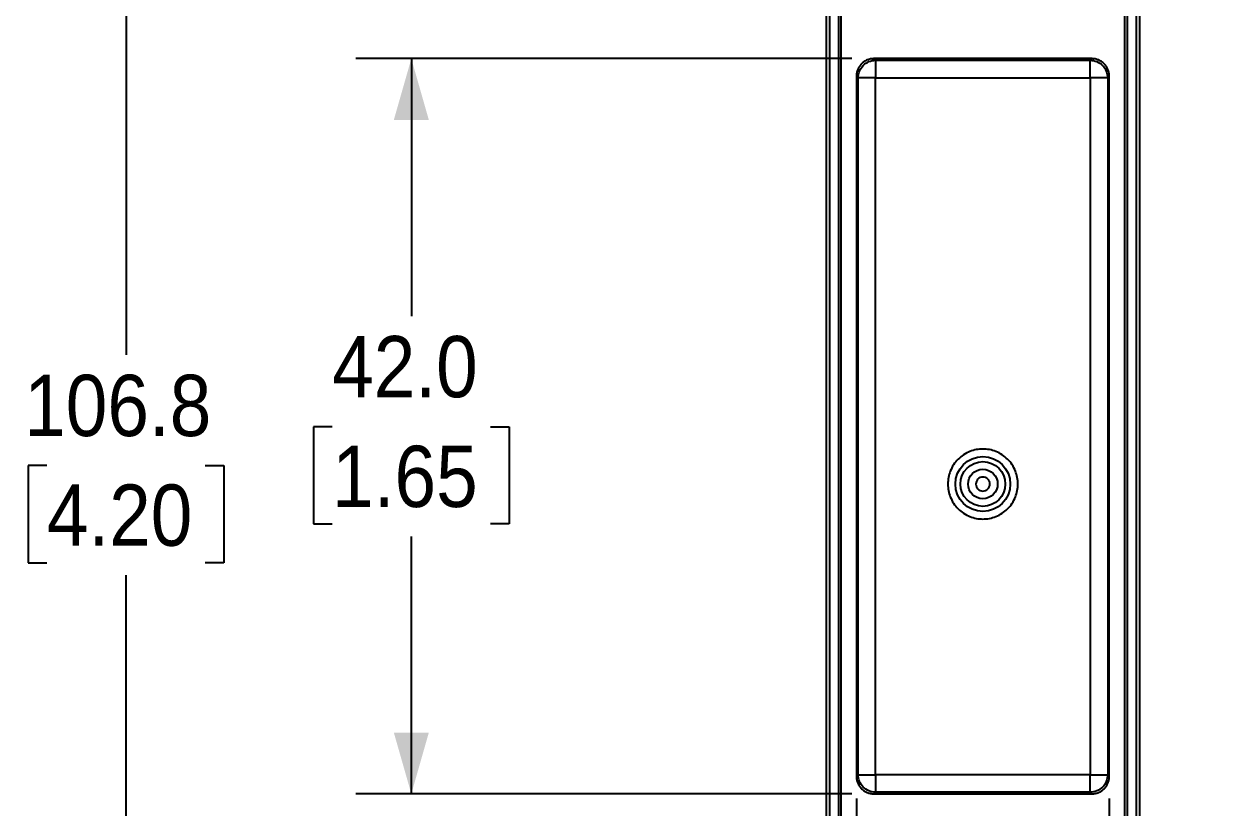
# Model space of a CAD drawing. Header units: millimetres. Extents: x 0 to 432, y 0 to 279.
# Drawn here: x 227.4 to 296.4, y 93.6 to 138.3 of the extents above; entities that cross this region are included whole.
import ezdxf

# ---------------------------------------------------------------- set-up
doc = ezdxf.new("R2010")
doc.units = ezdxf.units.MM
doc.linetypes.add('SLD-Solid', pattern=[0])
doc.layers.add('DIMENSIONS', color=140, linetype='SLD-Solid', lineweight=25)
doc.styles.add('SLDTEXTSTYLE0', font='GOTHIC.TTF', dxfattribs={"width": 0.913})
doc.dimstyles.new('SLDDIMSTYLE0', dxfattribs={"dimtxt": 3.5, "dimasz": 3.5, "dimexe": 0.18, "dimexo": 0.0625, "dimgap": 0.875, "dimtad": 0, "dimtih": 1, "dimtoh": 1, "dimdec": 1, "dimrnd": 1e-09, "dimzin": 12, "dimdsep": 46, "dimtxsty": 'SLDTEXTSTYLE0', "dimsah": 1, "dimcen": 0.09, "dimadec": 0, "dimazin": 3, "dimtfac": 1, "dimtdec": 1, "dimtofl": 0, "dimtmove": 0, "dimatfit": 3, "dimfxl": 1, "dimfrac": 2, "dimtolj": 1, "dimtzin": 12, "dimarcsym": 0})
doc.dimstyles.new('SLDDIMSTYLE2', dxfattribs={"dimtxt": 3.5, "dimasz": 3.5, "dimexe": 0.18, "dimexo": 0.0625, "dimgap": 0.875, "dimtad": 0, "dimtih": 1, "dimtoh": 1, "dimdec": 1, "dimrnd": 1e-09, "dimzin": 12, "dimdsep": 46, "dimtxsty": 'SLDTEXTSTYLE0', "dimsah": 1, "dimcen": 0.09, "dimadec": 0, "dimazin": 3, "dimtfac": 1, "dimtdec": 1, "dimtmove": 0, "dimatfit": 3, "dimfxl": 1, "dimfrac": 2, "dimtolj": 1, "dimtzin": 12, "dimarcsym": 0})
doc.dimstyles.new('SLDDIMSTYLE3', dxfattribs={"dimtxt": 3.5, "dimasz": 3.5, "dimexe": 0.18, "dimexo": 0.0625, "dimgap": 0.875, "dimtad": 0, "dimtih": 1, "dimtoh": 1, "dimdec": 1, "dimrnd": 1e-09, "dimzin": 4, "dimdsep": 46, "dimtxsty": 'SLDTEXTSTYLE0', "dimsah": 1, "dimcen": 0.09, "dimadec": 0, "dimazin": 1, "dimtfac": 1, "dimtdec": 1, "dimtofl": 0, "dimtmove": 0, "dimatfit": 3, "dimfxl": 1, "dimfrac": 2, "dimtolj": 1, "dimtzin": 12, "dimarcsym": 0})

# ---------------------------------------------------------------- blocks, each defined once
blk = doc.blocks.new('_D_6')
at = {"layer": 'DIMENSIONS', "color": 140}
for p, q in [((274.673, 136.379), (246.34, 136.379)), ((249.515, 136.379), (249.515, 121.674)), ((244.99, 115.353), (243.923, 115.353)), ((243.923, 115.353), (243.923, 109.797)), ((254.041, 115.353), (255.107, 115.353)), ((255.107, 115.353), (255.107, 109.797)), ((243.923, 109.797), (244.99, 109.797)), ((255.107, 109.797), (254.041, 109.797)), ((249.515, 94.381), (249.515, 109.086)), ((274.673, 94.381), (246.34, 94.381))]:
    blk.add_line(p, q, dxfattribs=at)
for points in [[(249.515, 136.379), (248.515, 132.879), (250.515, 132.879)], [(249.515, 94.381), (250.515, 97.881), (248.515, 97.881)]]:
    blk.add_solid(points, dxfattribs=at)
at = {"layer": 'DIMENSIONS', "color": 140, "char_height": 3.5, "attachment_point": 1, "style": 'SLDTEXTSTYLE0'}
for s, insert in [('42.0', (244.99, 120.534)), ('1.65', (244.99, 114.267))]:
    blk.add_mtext(s, dxfattribs=dict(at, insert=insert))
blk = doc.blocks.new('_D_7')
at = {"layer": 'DIMENSIONS', "color": 140}
for p, q in [((274.943, 94.111), (274.943, 46.597)), ((289.391, 94.111), (289.391, 46.597)), ((274.943, 49.772), (267.943, 49.772)), ((277.642, 49.745), (276.575, 49.745)), ((276.575, 49.745), (276.575, 44.189)), ((286.693, 49.745), (287.76, 49.745)), ((287.76, 49.745), (287.76, 44.189)), ((289.391, 49.772), (296.391, 49.772)), ((276.575, 44.189), (277.642, 44.189)), ((287.76, 44.189), (286.693, 44.189))]:
    blk.add_line(p, q, dxfattribs=at)
for points in [[(274.943, 49.772), (271.443, 50.772), (271.443, 48.772)], [(289.391, 49.772), (292.891, 48.772), (292.891, 50.772)]]:
    blk.add_solid(points, dxfattribs=at)
at = {"layer": 'DIMENSIONS', "color": 140, "char_height": 3.5, "attachment_point": 1, "style": 'SLDTEXTSTYLE0'}
for s, insert in [('14.4', (277.642, 54.927)), ('0.57', (277.642, 48.66))]:
    blk.add_mtext(s, dxfattribs=dict(at, insert=insert))
blk = doc.blocks.new('_D_8')
at = {"layer": 'DIMENSIONS', "color": 140}
for p, q in [((276.147, 166.549), (230.039, 166.549)), ((233.214, 166.549), (233.214, 119.458)), ((228.688, 113.138), (227.622, 113.138)), ((227.622, 113.138), (227.622, 107.581)), ((237.739, 113.138), (238.806, 113.138)), ((238.806, 113.138), (238.806, 107.581)), ((227.622, 107.581), (228.688, 107.581)), ((238.806, 107.581), (237.739, 107.581)), ((233.214, 59.78), (233.214, 106.87)), ((272.647, 59.78), (230.039, 59.78))]:
    blk.add_line(p, q, dxfattribs=at)
for points in [[(233.214, 166.549), (232.214, 163.049), (234.214, 163.049)], [(233.214, 59.78), (234.214, 63.28), (232.214, 63.28)]]:
    blk.add_solid(points, dxfattribs=at)
at = {"layer": 'DIMENSIONS', "color": 140, "char_height": 3.5, "attachment_point": 1, "style": 'SLDTEXTSTYLE0'}
for s, insert in [('106.8', (227.395, 118.319)), ('4.20', (228.688, 112.052))]:
    blk.add_mtext(s, dxfattribs=dict(at, insert=insert))

msp = doc.modelspace()

# ---------------------------------------------------------------- linework, layer by layer
for p, q in [((273.917, 163.127), (273.917, 61.832)), ((290.417, 163.127), (290.417, 61.832)), ((290.917, 163.055), (290.917, 61.905)), ((291.117, 162.89), (291.117, 62.069)), ((275.943, 136.379), (276.038, 136.284)), ((288.391, 136.379), (275.943, 136.379)), ((276.038, 136.284), (276.038, 135.284)), ((276.038, 136.284), (288.297, 136.284)), ((288.297, 136.284), (288.391, 136.379)), ((288.297, 135.284), (288.297, 136.284)), ((275.038, 135.284), (274.943, 135.379)), ((274.943, 135.379), (274.943, 95.381)), ((276.038, 135.284), (275.038, 135.284)), ((275.038, 95.475), (275.038, 135.284)), ((276.038, 95.475), (276.038, 135.284)), ((276.038, 135.284), (288.297, 135.284)), ((288.297, 135.284), (288.297, 95.475)), ((289.297, 135.284), (288.297, 135.284)), ((289.391, 135.379), (289.297, 135.284)), ((289.297, 135.284), (289.297, 95.475)), ((289.391, 95.381), (289.391, 135.379)), ((274.943, 95.381), (275.038, 95.475)), ((275.038, 95.475), (276.038, 95.475)), ((288.297, 95.475), (276.038, 95.475)), ((276.038, 95.475), (276.038, 94.475)), ((288.297, 94.475), (288.297, 95.475)), ((288.297, 95.475), (289.297, 95.475)), ((289.297, 95.475), (289.391, 95.381)), ((276.038, 94.475), (275.943, 94.381)), ((275.943, 94.381), (288.391, 94.381)), ((288.297, 94.475), (276.038, 94.475)), ((288.391, 94.381), (288.297, 94.475))]:
    msp.add_line(p, q)
for radius in [1.567, 1.278, 0.845]:
    msp.add_circle((282.167, 112.08), radius)
for points, knots in [([(273.217, 162.89), (273.217, 146.205), (273.217, 129.342), (273.217, 95.617), (273.217, 78.754), (273.217, 62.069)], [0, 0, 0, 0, 0.5, 0.5, 1, 1, 1, 1]), ([(273.417, 61.905), (273.417, 78.644), (273.417, 95.562), (273.417, 129.397), (273.417, 146.315), (273.417, 163.055)], [0, 0, 0, 0, 0.5, 0.5, 1, 1, 1, 1]), ([(274.067, 61.832), (274.067, 78.596), (274.067, 95.538), (274.067, 129.421), (274.067, 146.363), (274.067, 163.127)], [0, 0, 0, 0, 0.5, 0.5, 1, 1, 1, 1]), ([(290.267, 163.127), (290.267, 146.363), (290.267, 129.421), (290.267, 95.538), (290.267, 78.596), (290.267, 61.832)], [0, 0, 0, 0, 0.5, 0.5, 1, 1, 1, 1]), ([(275.943, 136.379), (275.911, 136.378), (275.845, 136.376), (275.748, 136.361), (275.653, 136.337), (275.56, 136.304), (275.471, 136.262), (275.387, 136.211), (275.308, 136.153), (275.235, 136.087), (275.169, 136.014), (275.111, 135.935), (275.06, 135.851), (275.018, 135.762), (274.985, 135.669), (274.961, 135.574), (274.946, 135.477), (274.944, 135.411), (274.943, 135.379)], [0, 0, 0, 0, 0.0625, 0.125, 0.1875, 0.25, 0.3125, 0.375, 0.4375, 0.5, 0.5625, 0.625, 0.6875, 0.75, 0.8125, 0.875, 0.9375, 1, 1, 1, 1]), ([(275.038, 135.284), (275.038, 135.546), (275.146, 135.806), (275.516, 136.176), (275.776, 136.284), (276.038, 136.284)], [0, 0, 0, 0, 0.5, 0.5, 1, 1, 1, 1]), ([(288.297, 136.284), (288.558, 136.284), (288.819, 136.176), (289.189, 135.806), (289.297, 135.546), (289.297, 135.284)], [0, 0, 0, 0, 0.5, 0.5, 1, 1, 1, 1]), ([(289.391, 135.379), (289.39, 135.411), (289.389, 135.477), (289.374, 135.574), (289.35, 135.669), (289.317, 135.762), (289.275, 135.851), (289.224, 135.935), (289.166, 136.014), (289.1, 136.087), (289.027, 136.153), (288.948, 136.211), (288.864, 136.262), (288.775, 136.304), (288.682, 136.337), (288.587, 136.361), (288.49, 136.376), (288.424, 136.378), (288.391, 136.379)], [0, 0, 0, 0, 0.0625, 0.125, 0.1875, 0.25, 0.3125, 0.375, 0.4375, 0.5, 0.5625, 0.625, 0.6875, 0.75, 0.8125, 0.875, 0.9375, 1, 1, 1, 1]), ([(284.167, 112.08), (284.167, 111.954), (284.144, 111.703), (284.035, 111.329), (283.851, 110.973), (283.591, 110.656), (283.274, 110.396), (282.918, 110.212), (282.545, 110.103), (282.168, 110.068), (281.79, 110.103), (281.417, 110.212), (281.061, 110.396), (280.744, 110.656), (280.483, 110.973), (280.3, 111.329), (280.191, 111.702), (280.156, 112.079), (280.191, 112.457), (280.3, 112.83), (280.483, 113.186), (280.744, 113.503), (281.061, 113.764), (281.417, 113.947), (281.79, 114.056), (282.167, 114.091), (282.544, 114.056), (282.918, 113.947), (283.273, 113.764), (283.591, 113.503), (283.851, 113.186), (284.035, 112.83), (284.144, 112.457), (284.167, 112.205), (284.167, 112.08)], [0, 0, 0, 0, 0.02999, 0.060002, 0.092479, 0.125, 0.157477, 0.189998, 0.219977, 0.25, 0.279979, 0.310002, 0.342479, 0.375, 0.407477, 0.439998, 0.469977, 0.5, 0.529979, 0.560002, 0.592479, 0.625, 0.657477, 0.689998, 0.719977, 0.75, 0.779979, 0.810002, 0.842479, 0.875, 0.907477, 0.939998, 0.969988, 1, 1, 1, 1]), ([(282.567, 112.08), (282.567, 111.975), (282.524, 111.871), (282.376, 111.723), (282.272, 111.68), (282.063, 111.68), (281.959, 111.723), (281.811, 111.871), (281.767, 111.975), (281.767, 112.184), (281.811, 112.288), (281.959, 112.436), (282.063, 112.48), (282.272, 112.48), (282.376, 112.436), (282.524, 112.288), (282.567, 112.184), (282.567, 112.08)], [0, 0, 0, 0, 0.125, 0.125, 0.25, 0.25, 0.375, 0.375, 0.5, 0.5, 0.625, 0.625, 0.75, 0.75, 0.875, 0.875, 1, 1, 1, 1]), ([(274.943, 95.381), (274.944, 95.348), (274.946, 95.282), (274.961, 95.185), (274.985, 95.09), (275.018, 94.997), (275.06, 94.908), (275.111, 94.824), (275.169, 94.745), (275.235, 94.672), (275.308, 94.606), (275.387, 94.548), (275.471, 94.497), (275.56, 94.455), (275.653, 94.422), (275.748, 94.398), (275.845, 94.383), (275.911, 94.382), (275.943, 94.381)], [0, 0, 0, 0, 0.0625, 0.125, 0.1875, 0.25, 0.3125, 0.375, 0.4375, 0.5, 0.5625, 0.625, 0.6875, 0.75, 0.8125, 0.875, 0.9375, 1, 1, 1, 1]), ([(276.038, 94.475), (275.776, 94.475), (275.516, 94.583), (275.146, 94.953), (275.038, 95.214), (275.038, 95.475)], [0, 0, 0, 0, 0.5, 0.5, 1, 1, 1, 1]), ([(289.297, 95.475), (289.297, 95.214), (289.189, 94.953), (288.819, 94.583), (288.558, 94.475), (288.297, 94.475)], [0, 0, 0, 0, 0.5, 0.5, 1, 1, 1, 1]), ([(288.391, 94.381), (288.424, 94.382), (288.49, 94.383), (288.587, 94.398), (288.682, 94.422), (288.775, 94.455), (288.864, 94.497), (288.948, 94.548), (289.027, 94.606), (289.1, 94.672), (289.166, 94.745), (289.224, 94.824), (289.275, 94.908), (289.317, 94.997), (289.35, 95.09), (289.374, 95.185), (289.389, 95.282), (289.39, 95.348), (289.391, 95.381)], [0, 0, 0, 0, 0.0625, 0.125, 0.1875, 0.25, 0.3125, 0.375, 0.4375, 0.5, 0.5625, 0.625, 0.6875, 0.75, 0.8125, 0.875, 0.9375, 1, 1, 1, 1])]:
    msp.add_open_spline(points, degree=3, knots=knots)

# ---------------------------------------------------------------- dimensions: what is measured, and where the dimension line sits
at = {"layer": 'DIMENSIONS', "color": 140}
for base, p1, p2, angle, dimstyle, picture, middle in [((233.214, 166.549), (273.917, 59.78), (277.417, 166.549), 90, 'SLDDIMSTYLE0', '_D_8', (233.214, 113.164)), ((249.515, 94.381), (275.943, 136.379), (275.943, 94.381), 90, 'SLDDIMSTYLE3', '_D_6', (249.515, 115.38)), ((289.391, 49.772), (274.943, 95.381), (289.391, 95.381), 0, 'SLDDIMSTYLE2', '_D_7', (282.167, 49.772))]:
    dim = msp.add_linear_dim(base=base, p1=p1, p2=p2, angle=angle, dimstyle=dimstyle, dxfattribs=at)
    dim.commit()
    dim.dimension.update_dxf_attribs({"geometry": picture, "text_midpoint": middle, "dimtype": 160})

doc.saveas('drawing.dxf')
